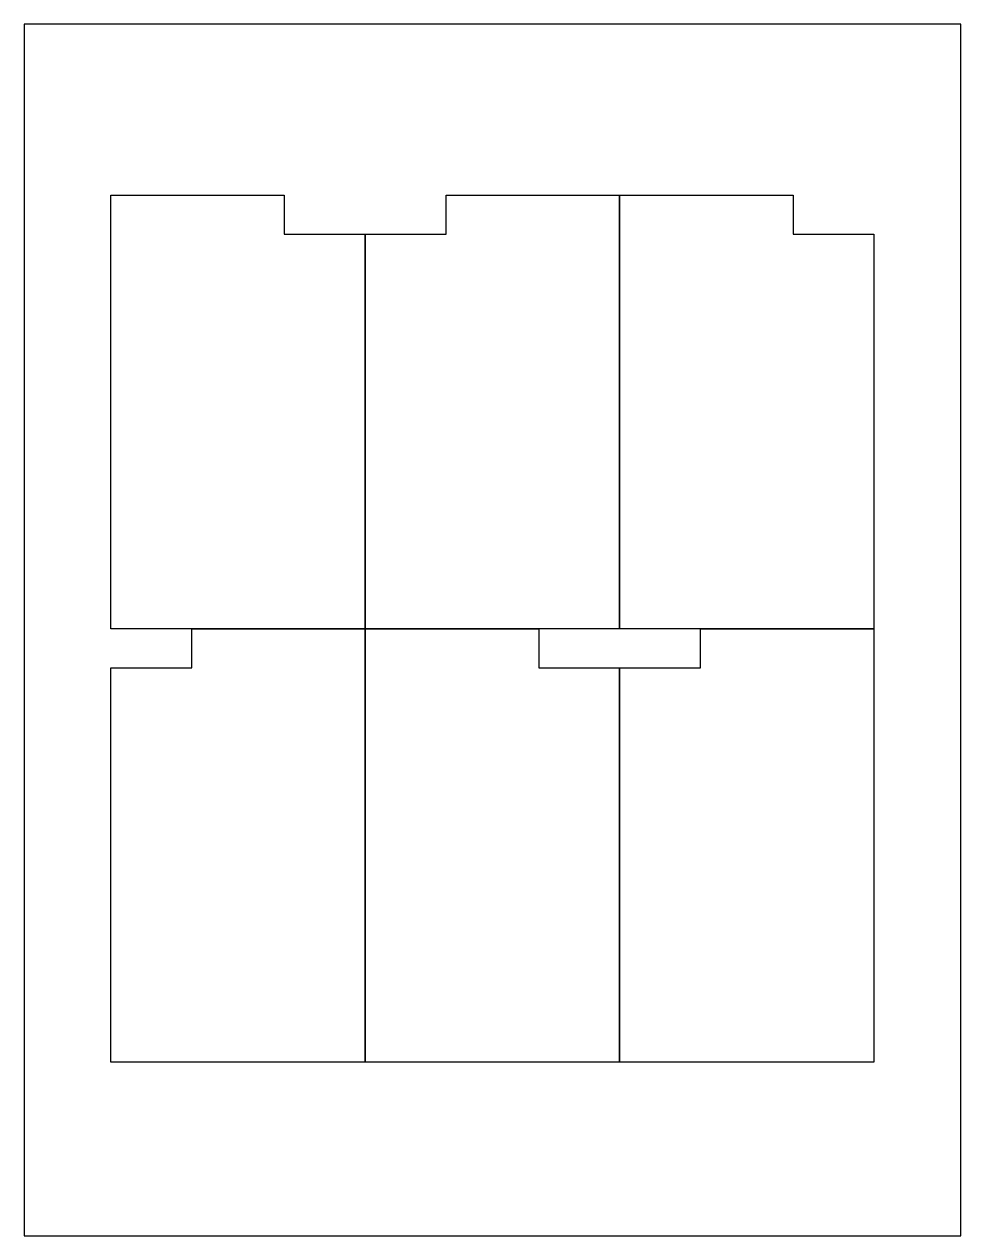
# Model space of a CAD drawing. Header units: metres. Extents: x 0 to 216, y 0 to 279.
import ezdxf

# ---------------------------------------------------------------- set-up
doc = ezdxf.new("R2010")
doc.units = ezdxf.units.M

msp = doc.modelspace()

# ---------------------------------------------------------------- linework, layer by layer
for p, q in [((215.9, 279.4), (0, 279.4)), ((0, 279.4), (0, 0)), ((215.9, 0), (215.9, 279.4)), ((19.97, 140), (19.97, 239.96)), ((19.97, 239.96), (59.95, 239.96)), ((59.95, 239.96), (59.95, 230.98)), ((97.2633, 230.98), (97.2633, 239.96)), ((97.2633, 239.96), (137.243, 239.96)), ((137.243, 239.96), (137.243, 140)), ((137.263, 140), (137.263, 239.96)), ((137.263, 239.96), (177.243, 239.96)), ((177.243, 239.96), (177.243, 230.98)), ((59.95, 230.98), (78.5966, 230.98)), ((78.5966, 230.98), (78.5966, 140)), ((78.6167, 140), (78.6167, 230.98)), ((78.6167, 230.98), (97.2633, 230.98)), ((177.243, 230.98), (195.89, 230.98)), ((195.89, 230.98), (195.89, 140)), ((78.5966, 140), (19.97, 140)), ((38.6167, 131), (38.6167, 139.98)), ((38.6167, 139.98), (78.5966, 139.98)), ((78.5966, 139.98), (78.5966, 40.02)), ((137.243, 140), (78.6167, 140)), ((78.6167, 40.02), (78.6167, 139.98)), ((78.6167, 139.98), (118.597, 139.98)), ((118.597, 139.98), (118.597, 131)), ((195.89, 140), (137.263, 140)), ((155.91, 131), (155.91, 139.98)), ((155.91, 139.98), (195.89, 139.98)), ((195.89, 139.98), (195.89, 40.02)), ((19.97, 40.02), (19.97, 131)), ((19.97, 131), (38.6167, 131)), ((118.597, 131), (137.243, 131)), ((137.243, 131), (137.243, 40.02)), ((137.263, 40.02), (137.263, 131)), ((137.263, 131), (155.91, 131)), ((78.5966, 40.02), (19.97, 40.02)), ((137.243, 40.02), (78.6167, 40.02)), ((195.89, 40.02), (137.263, 40.02)), ((0, 0), (215.9, 0))]:
    msp.add_line(p, q)

doc.saveas('drawing.dxf')
